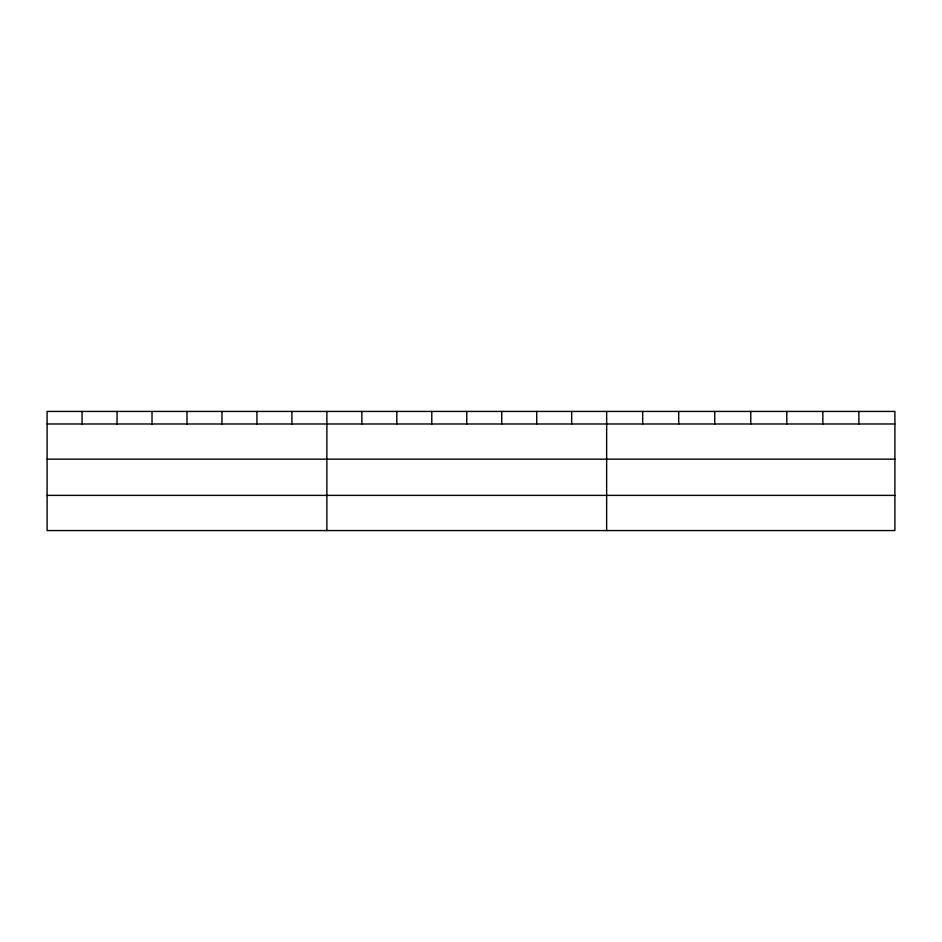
<?xml version="1.0" encoding="UTF-8"?>
<svg xmlns="http://www.w3.org/2000/svg" width="942" height="942" viewBox="0 0 942 942"><rect width="100%" height="100%" fill="white"/><g stroke="black" fill="none" stroke-linecap="round" stroke-linejoin="round"><path stroke-width="1.41" d="M894.9 459.154L894.9 411.43L47.1 411.43L47.1 530.57L894.9 530.57L894.9 459.154L47.1 459.154M47.1 423.982L894.9 423.982M47.1 495.398L894.9 495.398M858.868 411.43L858.868 423.982M822.837 411.43L822.837 423.982M786.806 411.43L786.806 423.982M750.774 411.43L750.774 423.982M714.742 411.43L714.742 423.982M678.711 411.43L678.711 423.982M642.679 411.43L642.679 423.982M606.648 411.43L606.648 530.57M571.676 411.43L571.676 423.982M536.705 411.43L536.705 423.982M501.733 411.43L501.733 423.982M466.761 411.43L466.761 423.982M431.789 411.43L431.789 423.982M396.817 411.43L396.817 423.982M361.846 411.43L361.846 423.982M326.874 411.43L326.874 530.57M291.902 411.43L291.902 423.982M256.93 411.43L256.93 423.982M221.959 411.43L221.959 423.982M186.987 411.43L186.987 423.982M152.015 411.43L152.015 423.982M117.044 411.43L117.044 423.982M82.072 411.43L82.072 423.982"/></g></svg>
